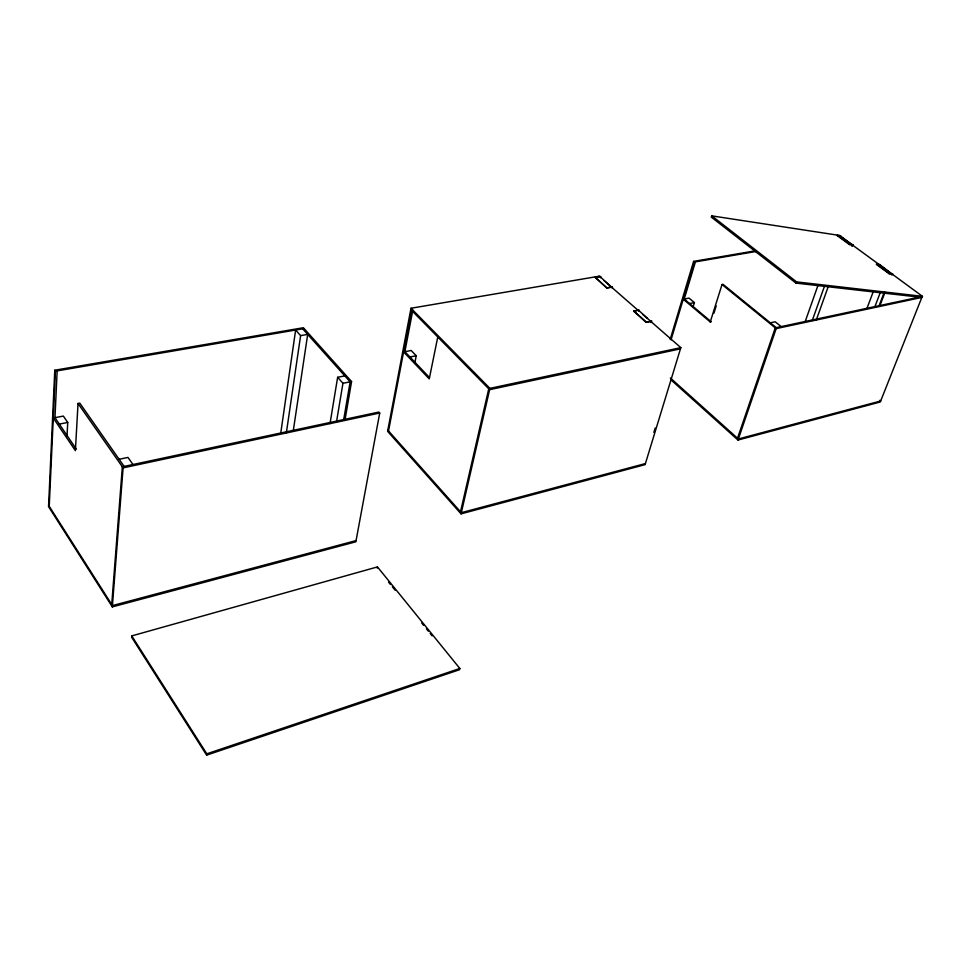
<?xml version="1.0" encoding="UTF-8"?>
<svg xmlns="http://www.w3.org/2000/svg" width="971" height="971" viewBox="0 0 971 971"><rect width="100%" height="100%" fill="white"/><g stroke="black" fill="none" stroke-linecap="round" stroke-linejoin="round"><path stroke-width="1.46" d="M345.081 419.545L351.575 381.567L303.353 327.737L54.777 370.218L48.55 506.619L112.32 606.887L355.847 541.794L379.722 413.003L378.884 412.068L122.346 466.796L111.726 604.496M49.23 506.316L55.432 371.165L54.777 370.218M57.155 370.873L54.971 417.676L76.248 449.063M67.011 436.113L67.727 422.47L63.358 416.086L53.284 417.991L75.386 450.653L78.032 403.475L79.78 403.147L124.118 466.42M112.32 606.887L123.099 467.876L78.032 403.475M131.753 635.908L131.631 637.207L206.641 755.135L459.538 669.711L459.841 668.485L377.452 566.918L131.753 635.908L206.811 753.824L206.641 755.135M280.753 433.127L295.633 330.019L300.609 335.626L286.348 432.884M293.4 429.935L307.686 334.388L300.609 335.626M330.019 423.587L337.641 377.294L344.814 375.898M336.452 422.154L342.957 383.278L337.641 377.294M343.661 419.836L350.143 381.858L302.697 328.817M600.612 277.718L600.77 276.577L599.022 276.225L411 308.256L387.599 431.318L461.055 513.853L645.084 464.648L680.829 347.642L650.813 321.437L646.103 322.372L633.735 311.036L638.433 310.137L650.813 321.437L651.772 321.061L651.068 322.542M388.534 430.99L411.534 310.319L412.821 310.101L404.871 351.672L429.485 377.549M414.787 363.093L416.231 355.774L411.17 350.482L403.608 351.915L429.243 378.896L437.775 336.986M377.209 568.12L377.452 566.918M460.521 511.79L488.753 388.801M461.055 513.853L489.918 388.376L411 308.256M840.971 236.329L840.17 236.05M611.73 287.307L599.932 276.529L595.247 277.33L607.033 288.144L612.458 286.906L612.264 288.302M598.706 277.403L599.022 276.225M607.033 288.144L595.247 277.33M638.433 310.137L633.614 311.424M646.103 322.372L650.934 321.037M670.208 339.352L693.61 261.381L754.431 250.979M671.034 339.874L694.423 262.036L756.178 251.453M695.406 261.867L684.227 299.044L711.221 321.765L710.25 321.971L683.256 299.226L689.058 298.121L694.399 302.6L693.088 306.897M653.859 432.386L655.182 428.041M710.25 321.971L722.023 284.515L723.007 284.333L776.254 327.664M713.94 313.135L716.21 305.926M737.523 438.237L775.271 327.882L920.933 296.774L921.831 297.429L880.284 401.982L737.996 440.045L670.876 379.758M737.996 440.045L776.169 328.611L921.831 297.429L922.45 296.337L880.636 265.629M804.983 322.166L818.092 285.061M812.229 320.6L824.44 286.311M816.38 319.714L828.627 285.498M851.907 246.015L853.048 244.656L852.186 245.966M866.897 308.596L873.269 291.664M874.677 307.249L880.588 291.701M878.864 306.387L884.241 292.271M879.677 306.266L884.994 292.332M840.546 235.698L837.196 235.565L849.322 244.486L852.477 244.947L839.539 235.443L711.792 215.865L711.209 217.043L795.977 283.107L921.831 297.429M795.977 283.107L796.608 281.893L922.45 296.337M849.322 244.486L852.672 244.595M880.151 264.622L876.352 264.367L889.011 273.676L892.725 273.773L891.827 275.109M879.629 264.537L891.961 274.089M889.011 273.676L892.349 273.725M639.088 311.315L639.27 310.162L638.323 310.538L604.156 280.704M206.811 753.824L459.841 668.485M356.078 540.592L112.43 605.601L48.611 505.345M645.424 463.555L461.322 512.688L387.817 430.177M489.918 388.376L680.829 347.642M123.099 467.876L379.722 413.003M680.465 348.844L489.615 389.674L410.757 309.531M119.117 459.283L127.966 457.426L132.991 464.526M770.306 322.821L775.21 321.789L781.17 326.62M342.957 383.278L351.575 381.567M59.316 424.084L67.727 422.47M409.92 356.988L416.231 355.774M689.556 303.535L694.399 302.6M607.142 287.744L611.827 286.918M55.432 371.165L304.105 328.574M837.196 235.565L840.352 236.05M841.384 236.948L879.495 264.792M837.378 235.213L849.516 244.122M876.546 264.003L889.218 273.312M711.792 215.865L796.608 281.893M879.835 400.307L880.673 400.987L738.361 438.989L670.33 377.95M693.61 261.381L694.423 262.036M722.023 284.515L776.169 328.611M642.863 314.495L647.402 318.464M633.735 311.036L646.213 321.971M388.57 582.139L390.463 584.469M392.357 586.812L395.197 590.307M421.693 623.006L423.587 625.336M426.427 628.844L428.32 631.174M430.202 633.517L432.095 635.847"/></g></svg>
